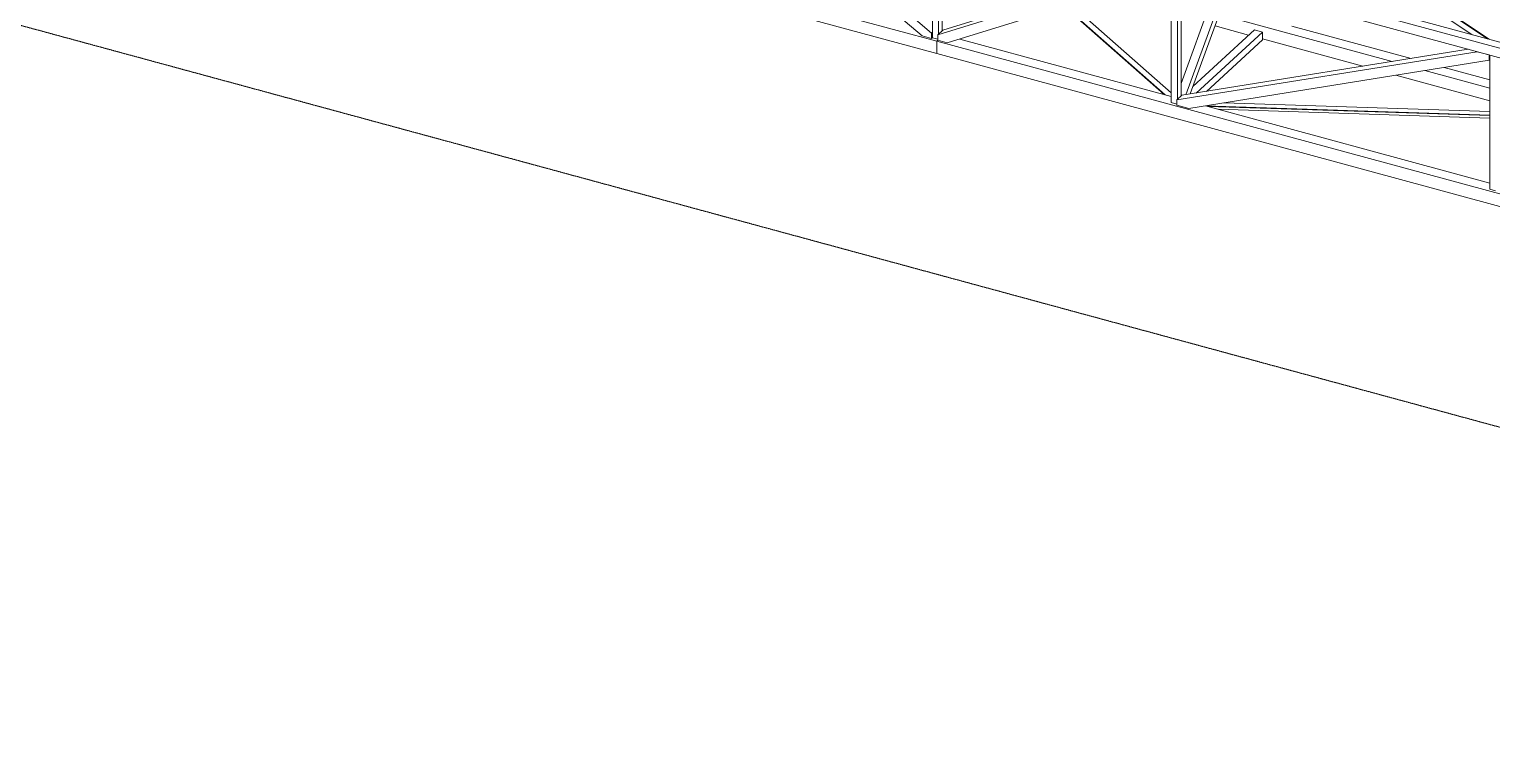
# Model space of a CAD drawing. Header units: millimetres. Extents: x 71565 to 189565, y -51699 to 32301.
# Drawn here: x 107004 to 117490, y 9008 to 14192 of the extents above; entities that cross this region are included whole.
import ezdxf

# ---------------------------------------------------------------- set-up
doc = ezdxf.new("R2010")
doc.units = ezdxf.units.MM
doc.linetypes.add('XKITLINE00', pattern=[0])
doc.linetypes.add('XKITLINE03', pattern=[6, 3, -1, 1, -1])
doc.layers.add('Maillage', color=1, linetype='Continuous', lineweight=0)
doc.layers.add('Piece', color=20, linetype='Continuous', lineweight=0)

msp = doc.modelspace()

# ---------------------------------------------------------------- linework, layer by layer
at = {"layer": 'Maillage', "color": 0, "linetype": 'XKITLINE03', "lineweight": 0}
msp.add_line((86586, 19746), (137996, 5789), dxfattribs=at)
at = {"layer": 'Piece', "color": 0, "linetype": 'XKITLINE00', "lineweight": 0}
for p, q in [((113512, 14107), (107229, 15813)), ((113512, 14017), (107229, 15723)), ((113473, 14165), (111878, 15527)), ((113405, 14144), (111810, 15506)), ((117460, 14123), (115832, 15214)), ((117471, 14120), (115834, 15217)), ((119802, 13443), (113518, 15149)), ((119839, 13477), (113555, 15183)), ((117347, 14154), (115832, 15169)), ((113479, 15092), (113479, 14131)), ((119802, 13375), (113518, 15081)), ((113524, 15080), (113524, 14158)), ((113549, 15073), (113549, 14181)), ((115119, 14647), (113518, 14152)), ((115079, 14657), (113555, 14186)), ((115186, 14589), (113586, 14095)), ((115192, 14627), (115192, 13666)), ((115238, 14614), (115238, 13690)), ((115263, 14608), (115263, 13713)), ((115530, 14535), (115263, 13803)), ((115588, 14519), (115297, 13723)), ((115614, 14512), (115327, 13728)), ((115192, 13736), (114472, 14369)), ((115141, 13724), (114424, 14354)), ((115149, 13722), (114428, 14355)), ((116775, 13961), (115536, 14298)), ((113479, 14170), (113473, 14165)), ((113473, 14165), (113473, 14125)), ((113479, 14165), (113475, 14162)), ((113475, 14162), (113475, 14128)), ((113555, 14186), (113518, 14152)), ((115788, 14188), (115347, 13781)), ((115846, 14172), (115371, 13735)), ((115747, 14150), (115506, 14216)), ((115846, 14172), (115788, 14188)), ((115846, 14172), (115846, 14116)), ((116912, 13983), (116057, 14215)), ((113473, 14125), (113405, 14144)), ((113475, 14128), (113473, 14125)), ((113518, 14120), (113479, 14131)), ((113518, 14113), (113512, 14107)), ((113518, 14113), (113512, 14107)), ((113512, 14107), (113512, 14017)), ((113512, 14107), (113512, 14017)), ((119796, 12401), (113512, 14107)), ((113518, 14152), (113518, 14113)), ((113586, 14095), (113518, 14113)), ((115192, 13710), (113675, 14122)), ((115846, 14116), (115445, 13747)), ((116566, 13928), (115846, 14123)), ((119796, 12311), (113512, 14017)), ((117386, 14031), (115232, 13685)), ((117320, 14049), (115269, 13719)), ((117471, 13971), (115317, 13625)), ((117471, 14008), (117386, 14031)), ((117471, 14008), (117471, 13971)), ((117477, 13977), (117471, 13971)), ((117474, 14007), (117474, 13978)), ((117477, 14004), (117474, 14003)), ((117477, 13982), (117474, 13978)), ((117477, 14006), (117477, 13046)), ((117477, 13680), (116802, 13864)), ((117477, 13770), (117011, 13897)), ((117477, 13830), (117148, 13919)), ((115232, 13655), (115192, 13666)), ((115269, 13719), (115232, 13685)), ((115232, 13685), (115232, 13648)), ((115317, 13625), (115232, 13648)), ((117477, 13090), (115437, 13644)), ((117477, 13577), (115438, 13644)), ((117477, 13573), (115457, 13638)), ((117477, 13603), (115570, 13665)), ((117477, 13556), (115528, 13619)), ((117517, 13035), (117477, 13046))]:
    msp.add_line(p, q, dxfattribs=at)

doc.saveas('drawing.dxf')
